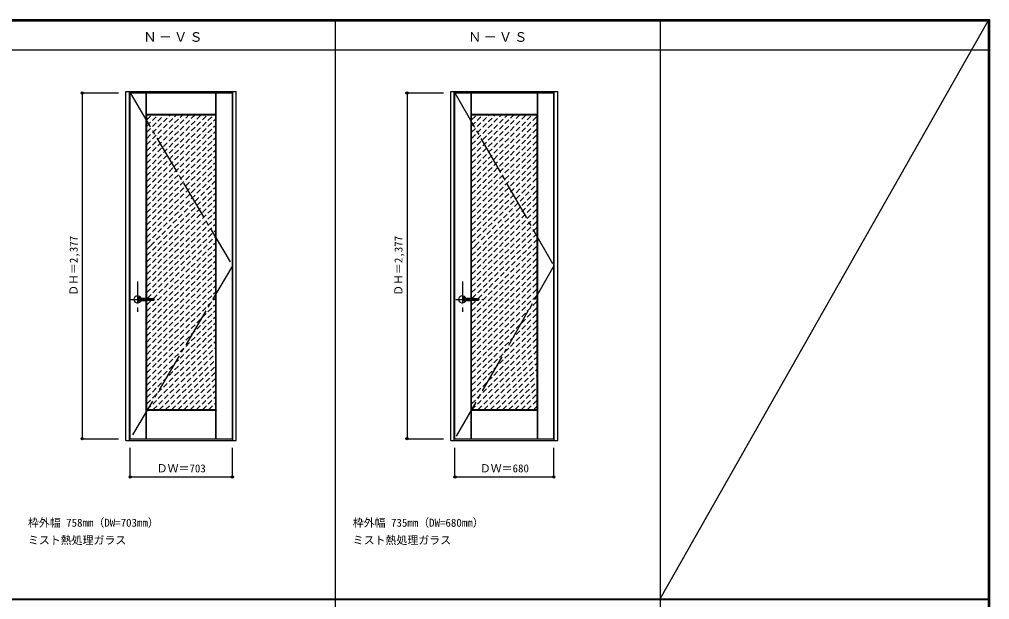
# Model space of a CAD drawing. Units: millimetres, scale not verified. Extents: x -6000 to 5700, y -4307 to 4175.
# Drawn here: x -966 to 5700, y 186 to 4175 of the extents above; entities that cross this region are included whole.
import ezdxf
from ezdxf.enums import TextEntityAlignment as Align

# ---------------------------------------------------------------- set-up
doc = ezdxf.new("R2010")
doc.units = ezdxf.units.MM
doc.header["$LTSCALE"] = 30
doc.header["$PDMODE"] = 32
doc.header["$PDSIZE"] = 15
for name, pattern in [('CHAIN1', [8, 5, -1, 1, -1]), ('CHAIN2', [12, 9, -1, 1, -1]), ('DASHED1', [1.8, 1.2, -0.6])]:
    doc.linetypes.add(name, pattern=pattern)
for name, color, linetype in [('0-1_通り芯', 4, 'CHAIN1'), ('0-2_扉', 3, 'Continuous'), ('0-3_仕上げ', 7, 'Continuous'), ('0-4_枠', 3, 'Continuous'), ('0-7', 7, 'CHAIN2'), ('0-A_文字', 7, 'Continuous'), ('0-B_寸法', 7, 'Continuous'), ('0-C_ハッチ', 4, 'DASHED1'), ('F-1_枠', 6, 'Continuous'), ('F-A_文字', 7, 'Continuous')]:
    doc.layers.add(name, color=color, linetype=linetype)
doc.layers.add('0-5_レバー', color=7, linetype='Continuous', lineweight=18)
doc.styles.add('ＭＳ ゴシック', font='')
doc.styles.get('ＭＳ ゴシック').set_extended_font_data('MS Gothic')

msp = doc.modelspace()

# ---------------------------------------------------------------- linework, layer by layer
at = {"layer": '0-1_通り芯'}
for p, q in [((-154.2, 2373.75), (-154.2, 2163.75)), ((2077.4, 2373.75), (2077.4, 2163.75)), ((-199.2, 2249.75), (-9.2, 2249.75)), ((2032.4, 2249.75), (2222.4, 2249.75))]:
    msp.add_line(p, q, dxfattribs=at)
at = {"layer": '0-2_扉'}
for p, q in [((497.8, 1292.25), (497.8, 3669.25)), ((2026.4, 1292.25), (2026.4, 3669.25)), ((2026.4, 3669.25), (2706.4, 3669.25)), ((2706.4, 1292.25), (2706.4, 3669.25)), ((-205.2, 1292.25), (497.8, 1292.25)), ((2026.4, 1292.25), (2706.4, 1292.25))]:
    msp.add_line(p, q, dxfattribs=at)
msp.add_lwpolyline([(-205.2, 1292.25), (-205.2, 3669.25), (497.8, 3669.25)], dxfattribs=at)
at = {"layer": '0-3_仕上げ'}
for p, q in [((-94.2, 2257.98), (-94.2, 3669.25)), ((-93.2, 3522.25), (-93.2, 3669.25)), ((-92.2, 3523.25), (-92.2, 3669.25)), ((384.8, 3523.25), (384.8, 3669.25)), ((385.8, 3522.25), (385.8, 3669.25)), ((386.8, 1292.25), (386.8, 3669.25)), ((2137.4, 2257.97), (2137.4, 3669.25)), ((2138.4, 3522.25), (2138.4, 3669.25)), ((2139.4, 3523.25), (2139.4, 3669.25)), ((2593.4, 3523.25), (2593.4, 3669.25)), ((2594.4, 3522.25), (2594.4, 3669.25)), ((2595.4, 1292.25), (2595.4, 3669.25)), ((-92.2, 3523.25), (-93.2, 3522.25)), ((-93.2, 3522.25), (-90.2, 3519.25)), ((-92.2, 3523.25), (384.8, 3523.25)), ((-90.2, 2257.85), (-90.2, 3519.25)), ((382.8, 1492.25), (382.8, 3519.25)), ((384.8, 3523.25), (385.8, 3522.25)), ((2139.4, 3523.25), (2593.4, 3523.25)), ((2141.4, 3519.25), (2591.4, 3519.25)), ((2141.4, 2257.85), (2141.4, 3519.25)), ((2591.4, 3519.25), (2594.4, 3522.25)), ((2591.4, 1492.25), (2591.4, 3519.25)), ((2593.4, 3523.25), (2594.4, 3522.25)), ((-94.2, 1292.25), (-94.2, 2241.37)), ((-90.2, 1492.25), (-90.2, 2241.49)), ((2137.4, 1292.25), (2137.4, 2241.37)), ((2141.4, 1492.25), (2141.4, 2241.49)), ((-93.2, 1489.25), (-90.2, 1492.25)), ((-93.2, 1292.25), (-93.2, 1489.25)), ((-93.2, 1489.25), (-92.2, 1488.25)), ((-92.2, 1292.25), (-92.2, 1488.25)), ((-92.2, 1488.25), (384.8, 1488.25)), ((-90.2, 1492.25), (382.8, 1492.25)), ((382.8, 1492.25), (385.8, 1489.25)), ((385.8, 1489.25), (384.8, 1488.25)), ((384.8, 1292.25), (384.8, 1488.25)), ((385.8, 1292.25), (385.8, 1489.25)), ((2138.4, 1489.25), (2141.4, 1492.25)), ((2139.4, 1292.25), (2139.4, 1488.25)), ((2139.4, 1488.25), (2593.4, 1488.25)), ((2141.4, 1492.25), (2591.4, 1492.25)), ((2591.4, 1492.25), (2594.4, 1489.25)), ((2594.4, 1489.25), (2593.4, 1488.25)), ((2593.4, 1292.25), (2593.4, 1488.25)), ((2594.4, 1292.25), (2594.4, 1489.25))]:
    msp.add_line(p, q, dxfattribs=at)
for points in [[(-90.2, 3519.25), (382.8, 3519.25), (385.8, 3522.25)], [(2139.4, 3523.25), (2138.4, 3522.25), (2141.4, 3519.25)], [(2138.4, 1292.25), (2138.4, 1489.25), (2139.4, 1488.25)]]:
    msp.add_lwpolyline(points, dxfattribs=at)
at = {"layer": '0-4_枠'}
for p, q in [((-234.2, 1279.25), (-234.2, 3679.25)), ((-234.2, 3679.25), (523.8, 3679.25)), ((-210.2, 1279.25), (-210.2, 3679.25)), ((499.8, 1279.25), (499.8, 3679.25)), ((523.8, 1279.25), (523.8, 3679.25)), ((1997.4, 1279.25), (1997.4, 3679.25)), ((1997.4, 3679.25), (2732.4, 3679.25)), ((2021.4, 1279.25), (2021.4, 3679.25)), ((2708.4, 1279.25), (2708.4, 3679.25)), ((2732.4, 1279.25), (2732.4, 3679.25)), ((-234.2, 1279.25), (523.8, 1279.25)), ((1997.4, 1279.25), (2732.4, 1279.25))]:
    msp.add_line(p, q, dxfattribs=at)
at = {"layer": '0-5_レバー'}
for p, q in [((-154.2, 2254.75), (-148.01, 2254.73)), ((-134.63, 2244.91), (-154.2, 2244.75)), ((-151.49, 2262.66), (-151.7, 2261.97)), ((-151.7, 2261.97), (-151.7, 2261.93)), ((-151.7, 2237.57), (-151.7, 2237.53)), ((-151.7, 2237.53), (-151.39, 2236.7)), ((-151.69, 2261.83), (-151.67, 2261.95)), ((-151.56, 2261.44), (-151.69, 2261.83)), ((-151.68, 2237.73), (-151.52, 2238.12)), ((-151.68, 2237.59), (-151.68, 2237.73)), ((-151.21, 2261), (-151.56, 2261.44)), ((-151.52, 2238.12), (-151.16, 2238.55)), ((-150.92, 2263.26), (-151.49, 2262.66)), ((-151.39, 2236.7), (-150.19, 2235.84)), ((-150.63, 2260.52), (-151.21, 2261)), ((-151.16, 2238.55), (-150.55, 2239.02)), ((-149.98, 2263.75), (-150.92, 2263.26)), ((-149.84, 2260.06), (-150.63, 2260.52)), ((-150.55, 2239.02), (-149.72, 2239.49)), ((-150.19, 2235.84), (-149.3, 2235.57)), ((-148.74, 2264.02), (-149.98, 2263.75)), ((-148.86, 2259.64), (-149.84, 2260.06)), ((-149.72, 2239.49), (-148.68, 2239.89)), ((-149.3, 2235.57), (-148.19, 2235.45)), ((-147.73, 2259.31), (-148.86, 2259.64)), ((-148.47, 2264.04), (-148.74, 2264.02)), ((-148.68, 2239.89), (-147.46, 2240.22)), ((-148.19, 2264.05), (-148.47, 2264.04)), ((-148.01, 2254.73), (-135.63, 2254.61)), ((-146.47, 2259.06), (-147.73, 2259.31)), ((-147.46, 2240.22), (-146.11, 2240.43)), ((-146, 2259.02), (-146.47, 2259.06)), ((-146.11, 2240.43), (-145.76, 2240.46)), ((-135.63, 2254.61), (-123.26, 2254.38)), ((-135.28, 2240.76), (-134.17, 2240.67)), ((-135.28, 2240.76), (-135.28, 2240.76)), ((-115.06, 2245.28), (-134.63, 2244.91)), ((-134.17, 2240.66), (-127.41, 2240.71)), ((-130.32, 2258.7), (-134.15, 2258.74)), ((-125.53, 2258.64), (-130.32, 2258.7)), ((-127.41, 2240.71), (-119.7, 2240.8)), ((-121.41, 2258.58), (-125.53, 2258.64)), ((-123.26, 2254.38), (-83.98, 2253.61)), ((-117.96, 2258.53), (-121.41, 2258.58)), ((-119.7, 2240.8), (-112.7, 2240.92)), ((-115.19, 2258.48), (-117.96, 2258.53)), ((-112.72, 2258.43), (-115.19, 2258.48)), ((-75.93, 2246.04), (-115.06, 2245.28)), ((-110.2, 2258.37), (-112.72, 2258.43)), ((-112.7, 2240.92), (-106.41, 2241.05)), ((-102.55, 2258.19), (-110.2, 2258.37)), ((-106.41, 2241.05), (-100.82, 2241.19)), ((-94.79, 2257.98), (-102.55, 2258.19)), ((-100.82, 2241.19), (-95.95, 2241.32)), ((-95.95, 2241.32), (-91.66, 2241.45)), ((-86.86, 2257.75), (-94.79, 2257.98)), ((-91.66, 2241.45), (-86.03, 2241.62)), ((-83.61, 2257.65), (-86.86, 2257.75)), ((-86.03, 2241.62), (-79.45, 2241.85)), ((-83.98, 2253.61), (-44.7, 2252.85)), ((-80.24, 2257.54), (-83.61, 2257.65)), ((-77.07, 2257.43), (-80.24, 2257.54)), ((-79.45, 2241.85), (-71.93, 2242.12)), ((-74.39, 2257.34), (-77.07, 2257.43)), ((-50.95, 2246.53), (-75.93, 2246.04)), ((-72.2, 2257.27), (-74.39, 2257.34)), ((-69.87, 2257.19), (-72.2, 2257.27)), ((-71.93, 2242.12), (-65.67, 2242.36)), ((-66.57, 2257.07), (-69.87, 2257.19)), ((-62.6, 2256.93), (-66.57, 2257.07)), ((-65.67, 2242.36), (-58.88, 2242.63)), ((-58.69, 2256.79), (-62.6, 2256.93)), ((-58.88, 2242.63), (-51.56, 2242.93)), ((-52.66, 2256.57), (-58.69, 2256.79)), ((-49.26, 2256.45), (-52.66, 2256.57)), ((-51.56, 2242.93), (-47.7, 2243.09)), ((-44.7, 2246.65), (-50.95, 2246.53)), ((-47.21, 2256.37), (-49.26, 2256.45)), ((-47.7, 2243.09), (-46.91, 2243.13)), ((-46.01, 2256.32), (-47.21, 2256.37)), ((-46.91, 2243.13), (-46.11, 2243.16)), ((-46.11, 2243.16), (-45.31, 2243.2)), ((-45.33, 2256.29), (-46.01, 2256.32)), ((-44.94, 2256.28), (-45.33, 2256.29)), ((-45.31, 2243.2), (-44.51, 2243.23)), ((-44.72, 2256.27), (-44.94, 2256.28)), ((-44.6, 2256.26), (-44.72, 2256.27)), ((-44.45, 2256.26), (-44.6, 2256.26)), ((-44.51, 2243.23), (-44.15, 2243.31)), ((-44.44, 2256.26), (-44.45, 2256.26)), ((-44.44, 2256.26), (-44.44, 2256.26)), ((-44.43, 2256.26), (-44.44, 2256.26)), ((-44.42, 2256.26), (-44.43, 2256.26)), ((-43.44, 2256.14), (-44.42, 2256.26)), ((2077.4, 2254.75), (2083.59, 2254.73)), ((2096.97, 2244.91), (2077.4, 2244.75)), ((2080.11, 2262.66), (2079.9, 2261.97)), ((2079.9, 2261.97), (2079.9, 2261.93)), ((2079.91, 2237.57), (2079.9, 2237.53)), ((2079.9, 2237.53), (2080.21, 2236.7)), ((2079.91, 2261.83), (2079.93, 2261.95)), ((2080.04, 2261.44), (2079.91, 2261.83)), ((2079.92, 2237.73), (2080.08, 2238.12)), ((2079.92, 2237.59), (2079.92, 2237.73)), ((2080.39, 2261), (2080.04, 2261.44)), ((2080.08, 2238.12), (2080.44, 2238.55)), ((2080.68, 2263.26), (2080.11, 2262.66)), ((2080.21, 2236.7), (2081.41, 2235.84)), ((2080.97, 2260.52), (2080.39, 2261)), ((2080.44, 2238.55), (2081.05, 2239.02)), ((2081.62, 2263.75), (2080.68, 2263.26)), ((2081.76, 2260.06), (2080.97, 2260.52)), ((2081.05, 2239.02), (2081.88, 2239.49)), ((2081.41, 2235.84), (2082.3, 2235.57)), ((2082.86, 2264.02), (2081.62, 2263.75)), ((2082.74, 2259.64), (2081.76, 2260.06)), ((2081.88, 2239.49), (2082.92, 2239.89)), ((2082.3, 2235.57), (2083.41, 2235.45)), ((2083.87, 2259.31), (2082.74, 2259.64)), ((2083.13, 2264.04), (2082.86, 2264.02)), ((2082.92, 2239.89), (2084.14, 2240.22)), ((2083.41, 2264.05), (2083.13, 2264.04)), ((2083.59, 2254.73), (2095.97, 2254.61)), ((2085.13, 2259.06), (2083.87, 2259.31)), ((2084.14, 2240.22), (2085.49, 2240.43)), ((2085.6, 2259.02), (2085.13, 2259.06)), ((2085.49, 2240.43), (2085.84, 2240.46)), ((2095.97, 2254.61), (2108.34, 2254.38)), ((2096.32, 2240.76), (2097.43, 2240.67)), ((2096.32, 2240.76), (2096.32, 2240.76)), ((2116.54, 2245.28), (2096.97, 2244.91)), ((2097.43, 2240.66), (2104.19, 2240.71)), ((2101.28, 2258.7), (2097.45, 2258.74)), ((2106.07, 2258.64), (2101.28, 2258.7)), ((2104.19, 2240.71), (2111.9, 2240.8)), ((2110.19, 2258.58), (2106.07, 2258.64)), ((2108.34, 2254.38), (2147.62, 2253.61)), ((2113.64, 2258.53), (2110.19, 2258.58)), ((2111.9, 2240.8), (2118.9, 2240.92)), ((2116.41, 2258.48), (2113.64, 2258.53)), ((2118.88, 2258.43), (2116.41, 2258.48)), ((2155.67, 2246.04), (2116.54, 2245.28)), ((2121.4, 2258.37), (2118.88, 2258.43)), ((2118.9, 2240.92), (2125.19, 2241.05)), ((2129.05, 2258.19), (2121.4, 2258.37)), ((2125.19, 2241.05), (2130.78, 2241.19)), ((2136.81, 2257.98), (2129.05, 2258.19)), ((2130.78, 2241.19), (2135.65, 2241.32)), ((2135.65, 2241.32), (2139.94, 2241.45)), ((2144.74, 2257.75), (2136.81, 2257.98)), ((2139.94, 2241.45), (2145.57, 2241.62)), ((2147.99, 2257.65), (2144.74, 2257.75)), ((2145.57, 2241.62), (2152.15, 2241.85)), ((2147.62, 2253.61), (2186.9, 2252.85)), ((2151.36, 2257.54), (2147.99, 2257.65)), ((2154.53, 2257.43), (2151.36, 2257.54)), ((2152.15, 2241.85), (2159.67, 2242.12)), ((2157.21, 2257.34), (2154.53, 2257.43)), ((2180.65, 2246.53), (2155.67, 2246.04)), ((2159.4, 2257.27), (2157.21, 2257.34)), ((2161.73, 2257.19), (2159.4, 2257.27)), ((2159.67, 2242.12), (2165.93, 2242.36)), ((2165.04, 2257.07), (2161.73, 2257.19)), ((2169, 2256.93), (2165.04, 2257.07)), ((2165.93, 2242.36), (2172.72, 2242.63)), ((2172.91, 2256.79), (2169, 2256.93)), ((2172.72, 2242.63), (2180.04, 2242.93)), ((2178.94, 2256.57), (2172.91, 2256.79)), ((2182.34, 2256.45), (2178.94, 2256.57)), ((2180.04, 2242.93), (2183.9, 2243.09)), ((2186.9, 2246.65), (2180.65, 2246.53)), ((2184.39, 2256.37), (2182.34, 2256.45)), ((2183.9, 2243.09), (2184.69, 2243.13)), ((2185.59, 2256.32), (2184.39, 2256.37)), ((2184.69, 2243.13), (2185.49, 2243.16)), ((2185.49, 2243.16), (2186.29, 2243.2)), ((2186.27, 2256.29), (2185.59, 2256.32)), ((2186.66, 2256.28), (2186.27, 2256.29)), ((2186.29, 2243.2), (2187.09, 2243.23)), ((2186.88, 2256.27), (2186.66, 2256.28)), ((2187, 2256.26), (2186.88, 2256.27)), ((2187.15, 2256.26), (2187, 2256.26)), ((2187.09, 2243.23), (2187.45, 2243.31)), ((2187.16, 2256.26), (2187.15, 2256.26)), ((2187.16, 2256.26), (2187.16, 2256.26)), ((2187.17, 2256.26), (2187.16, 2256.26)), ((2187.18, 2256.26), (2187.17, 2256.26)), ((2188.16, 2256.14), (2187.18, 2256.26))]:
    msp.add_line(p, q, dxfattribs=at)
for centre, radius, start, end in [((-154.2, 2249.75), 25.5, 20.65289, 180), ((-154.2, 2249.75), 24.5, 21.45788, 180), ((-154.24, 2249.78), 24.13, 21.74691, 180.06246), ((2077.4, 2249.75), 25.5, 20.65289, 180), ((2077.4, 2249.75), 24.5, 21.45788, 180), ((2077.36, 2249.78), 24.13, 21.74691, 180.06246), ((-154.2, 2249.75), 25.5, 180, 339.38299), ((-154.2, 2249.75), 24.5, 180, 338.14759), ((-154.2, 2249.75), 24.16, 180.00292, 337.94526), ((-147.47, 2249.99), 14.08, 37.43737, 92.89357), ((-147.29, 2249.12), 13.7, 266.26788, 322.96576), ((-139.51, 2293.58), 35.2, 259.51273, 276.96545), ((-139.65, 2205.37), 35.66, 82.96562, 100.12928), ((-145.91, 2239.98), 0.496, 81.66889, 90.94808), ((-145.9, 2259.36), 0.39, 267.80806, 279.08175), ((-134.15, 2252.33), 6.4, 89.95212, 99.74092), ((-44.7, 2249.75), 3.1, 270.02061, 89.97939), ((-44.63, 2249.76), 6.5, 272.06877, 78.4031), ((-44.45, 2251.32), 4.94, 76.59295, 86.35351), ((2077.4, 2249.75), 25.5, 180, 339.38299), ((2077.4, 2249.75), 24.5, 180, 338.14759), ((2077.4, 2249.75), 24.16, 180.00292, 337.94526), ((2084.13, 2249.99), 14.08, 37.43737, 92.89357), ((2084.31, 2249.12), 13.7, 266.26788, 322.96576), ((2092.09, 2293.58), 35.2, 259.51273, 276.96545), ((2091.95, 2205.37), 35.66, 82.96562, 100.12928), ((2085.69, 2239.98), 0.496, 81.66889, 90.94808), ((2085.7, 2259.36), 0.39, 267.80806, 279.08175), ((2097.45, 2252.33), 6.4, 89.95212, 99.74092), ((2186.9, 2249.75), 3.1, 270.02061, 89.97939), ((2186.97, 2249.76), 6.5, 272.06877, 78.4031), ((2187.15, 2251.32), 4.94, 76.59295, 86.35351)]:
    msp.add_arc(centre, radius, start, end, dxfattribs=at)
at = {"layer": '0-7'}
for points in [[(-205.2, 3669.25), (497.8, 2480.75), (-205.2, 1292.25)], [(2026.4, 3669.25), (2706.4, 2480.75), (2026.4, 1292.25)]]:
    msp.add_lwpolyline(points, dxfattribs=at)
at = {"layer": '0-B_寸法', "color": 4}
for p, q in [((-534.2, 3669.25), (-284.2, 3669.25)), ((-534.2, 3669.25), (-534.2, 1292.25)), ((1697.4, 3669.25), (1947.4, 3669.25)), ((1697.4, 3669.25), (1697.4, 1292.25)), ((-534.2, 1292.25), (-284.2, 1292.25)), ((1697.4, 1292.25), (1947.4, 1292.25)), ((-205.2, 1029.25), (-205.2, 1229.25)), ((497.8, 1029.25), (497.8, 1229.25)), ((2026.4, 1029.25), (2026.4, 1229.25)), ((2706.4, 1029.25), (2706.4, 1229.25)), ((-205.2, 1029.25), (497.8, 1029.25)), ((2026.4, 1029.25), (2706.4, 1029.25))]:
    msp.add_line(p, q, dxfattribs=at)
at = {"layer": '0-B_寸法'}
for p in [(-534.2, 3669.25), (1697.4, 3669.25), (-534.2, 1292.25), (1697.4, 1292.25), (-205.2, 1029.25), (497.8, 1029.25), (2026.4, 1029.25), (2706.4, 1029.25)]:
    msp.add_point(p, dxfattribs=at)
at = {"layer": '0-C_ハッチ'}
for p, q in [((-90.2, 3484.31), (-55.26, 3519.25)), ((-90.2, 3060.04), (369.01, 3519.25)), ((-90.2, 3102.47), (326.58, 3519.25)), ((-90.2, 3144.9), (284.15, 3519.25)), ((-90.2, 3187.32), (241.73, 3519.25)), ((-90.2, 3229.75), (199.3, 3519.25)), ((-90.2, 3272.18), (156.87, 3519.25)), ((-90.2, 3314.6), (114.45, 3519.25)), ((-90.2, 3357.03), (72.02, 3519.25)), ((-90.2, 3399.46), (29.59, 3519.25)), ((-90.2, 3441.88), (-12.83, 3519.25)), ((-90.2, 3017.62), (382.8, 3490.62)), ((2141.4, 3484.31), (2176.34, 3519.25)), ((2141.4, 3102.47), (2558.18, 3519.25)), ((2141.4, 3144.9), (2515.75, 3519.25)), ((2141.4, 3187.32), (2473.33, 3519.25)), ((2141.4, 3229.75), (2430.9, 3519.25)), ((2141.4, 3272.18), (2388.47, 3519.25)), ((2141.4, 3314.6), (2346.05, 3519.25)), ((2141.4, 3357.03), (2303.62, 3519.25)), ((2141.4, 3399.46), (2261.19, 3519.25)), ((2141.4, 3441.88), (2218.77, 3519.25)), ((2141.4, 3060.04), (2591.4, 3510.04)), ((2141.4, 3017.62), (2591.4, 3467.62)), ((-90.2, 2975.19), (382.8, 3448.19)), ((-90.2, 2932.77), (382.8, 3405.77)), ((2141.4, 2975.19), (2591.4, 3425.19)), ((-90.2, 2890.34), (382.8, 3363.34)), ((2141.4, 2932.77), (2591.4, 3382.77)), ((2141.4, 2890.34), (2591.4, 3340.34)), ((-90.2, 2847.91), (382.8, 3320.91)), ((-90.2, 2805.49), (382.8, 3278.49)), ((2141.4, 2847.91), (2591.4, 3297.91)), ((-90.2, 2763.06), (382.8, 3236.06)), ((2141.4, 2805.49), (2591.4, 3255.49)), ((2141.4, 2763.06), (2591.4, 3213.06)), ((-90.2, 2720.63), (382.8, 3193.63)), ((-90.2, 2678.21), (382.8, 3151.21)), ((2141.4, 2720.63), (2591.4, 3170.63)), ((-90.2, 2635.78), (382.8, 3108.78)), ((-63.3, 2620.25), (382.8, 3066.35)), ((2141.4, 2678.21), (2591.4, 3128.21)), ((2141.4, 2635.78), (2591.4, 3085.78)), ((-90.2, 2550.93), (382.8, 3023.93)), ((2141.4, 2550.93), (2591.4, 3000.93)), ((2168.3, 2620.25), (2591.4, 3043.35)), ((-90.2, 2508.5), (382.8, 2981.5)), ((-90.2, 2466.08), (382.8, 2939.08)), ((2141.4, 2508.5), (2591.4, 2958.5)), ((-90.2, 2423.65), (382.8, 2896.65)), ((2141.4, 2466.08), (2591.4, 2916.08)), ((2141.4, 2423.65), (2591.4, 2873.65)), ((-90.2, 2381.22), (382.8, 2854.22)), ((-90.2, 2338.8), (382.8, 2811.8)), ((2141.4, 2381.22), (2591.4, 2831.22)), ((-90.2, 2296.37), (382.8, 2769.37)), ((2141.4, 2338.8), (2591.4, 2788.8)), ((2141.4, 2296.37), (2591.4, 2746.37)), ((-86.41, 2257.74), (382.8, 2726.94)), ((-45.37, 2256.34), (382.8, 2684.52)), ((2145.19, 2257.74), (2591.4, 2703.94)), ((-90.2, 2169.09), (382.8, 2642.09)), ((-90.2, 2593.35), (-63.3, 2620.25)), ((-90.2, 2126.66), (382.8, 2599.66)), ((2141.4, 2593.35), (2168.3, 2620.25)), ((2141.4, 2169.09), (2591.4, 2619.09)), ((2186.23, 2256.34), (2591.4, 2661.52)), ((-90.2, 2084.24), (382.8, 2557.24)), ((2141.4, 2126.66), (2591.4, 2576.66)), ((2141.4, 2084.24), (2591.4, 2534.24)), ((-90.2, 2041.81), (382.8, 2514.81)), ((-90.2, 1999.38), (382.8, 2472.38)), ((2141.4, 2041.81), (2591.4, 2491.81)), ((-90.2, 1956.96), (382.8, 2429.96)), ((2141.4, 1999.38), (2591.4, 2449.38)), ((2141.4, 1956.96), (2591.4, 2406.96)), ((-90.2, 1914.53), (382.8, 2387.53)), ((-90.2, 1872.11), (382.8, 2345.11)), ((2141.4, 1914.53), (2591.4, 2364.53)), ((-90.2, 1829.68), (382.8, 2302.68)), ((2141.4, 1872.11), (2591.4, 2322.11)), ((2141.4, 1829.68), (2591.4, 2279.68)), ((-90.2, 1787.25), (382.8, 2260.25)), ((-90.2, 2211.52), (-58.99, 2242.73)), ((-90.2, 1744.83), (382.8, 2217.83)), ((2141.4, 2211.52), (2172.61, 2242.73)), ((2141.4, 1787.25), (2591.4, 2237.25)), ((-90.2, 1702.4), (382.8, 2175.4)), ((2141.4, 1744.83), (2591.4, 2194.83)), ((2141.4, 1702.4), (2591.4, 2152.4)), ((-90.2, 1659.97), (382.8, 2132.97)), ((-90.2, 1617.55), (382.8, 2090.55)), ((2141.4, 1659.97), (2591.4, 2109.97)), ((2141.4, 1617.55), (2591.4, 2067.55)), ((-90.2, 1575.12), (382.8, 2048.12)), ((-90.2, 1532.69), (382.8, 2005.69)), ((2141.4, 1575.12), (2591.4, 2025.12)), ((-88.22, 1492.25), (382.8, 1963.27)), ((2141.4, 1532.69), (2591.4, 1982.69)), ((2143.38, 1492.25), (2591.4, 1940.27)), ((-45.79, 1492.25), (382.8, 1920.84)), ((-3.36, 1492.25), (382.8, 1878.41)), ((2185.81, 1492.25), (2591.4, 1897.84)), ((39.06, 1492.25), (382.8, 1835.99)), ((2228.24, 1492.25), (2591.4, 1855.41)), ((2270.66, 1492.25), (2591.4, 1812.99)), ((81.49, 1492.25), (382.8, 1793.56)), ((123.91, 1492.25), (382.8, 1751.14)), ((2313.09, 1492.25), (2591.4, 1770.56)), ((166.34, 1492.25), (382.8, 1708.71)), ((2355.51, 1492.25), (2591.4, 1728.14)), ((2397.94, 1492.25), (2591.4, 1685.71)), ((208.77, 1492.25), (382.8, 1666.28)), ((251.19, 1492.25), (382.8, 1623.86)), ((2440.37, 1492.25), (2591.4, 1643.28)), ((2482.79, 1492.25), (2591.4, 1600.86)), ((293.62, 1492.25), (382.8, 1581.43)), ((336.05, 1492.25), (382.8, 1539)), ((2525.22, 1492.25), (2591.4, 1558.43)), ((2567.65, 1492.25), (2591.4, 1516))]:
    msp.add_line(p, q, dxfattribs=at)
at = {"layer": 'F-1_枠'}
for p, q in [((-6000, 4175), (5700, 4175)), ((-6000, 4170), (5700, 4170)), ((-6000, 4165), (5700, 4165)), ((1204.8, 4175), (1204.8, -3790)), ((3436.4, 4175), (3436.4, -3790)), ((5690, 4175), (5690, -4205)), ((5695, 4175), (5695, -4205)), ((5700, 4175), (5700, -4205)), ((-6000, 3965), (5700, 3965)), ((-6000, 190.5), (5700, 190.5)), ((-6000, 187.5), (5700, 187.5))]:
    msp.add_line(p, q, dxfattribs=at)
at = {"layer": 'F-A_文字'}
msp.add_line((3436.4, 190.5), (5690, 4165), dxfattribs=at)

# ---------------------------------------------------------------- texts
at = {"layer": '0-A_文字', "style": 'ＭＳ ゴシック'}
for s, p in [('枠外幅 758mm（DW=703mm）', (-906.8, 670.5)), ('枠外幅 735mm（DW=680mm）', (1324.8, 670.5)), ('ミスト熱処理ガラス', (-906.8, 550.5)), ('ミスト熱処理ガラス', (1324.8, 550.5))]:
    msp.add_text(s, height=54.99, dxfattribs=at).set_placement(p, align=Align.BOTTOM_LEFT)
at = {"layer": '0-A_文字', "char_height": 65.98, "attachment_point": 7, "style": 'ＭＳ ゴシック'}
for insert in [(-113.5, 4020), (2118.1, 4020)]:
    msp.add_mtext('\\T1.17;Ｎ－ＶＳ', dxfattribs=dict(at, insert=insert))
at = {"layer": '0-B_寸法', "style": 'ＭＳ ゴシック'}
for p in [(-549.2, 2274.5), (1682.4, 2274.5)]:
    msp.add_text('ＤＨ＝2,377', height=54.99, rotation=90, dxfattribs=at).set_placement(p, align=Align.BOTTOM_LEFT)
for s, p in [('ＤＷ＝703', (-22.45, 1044.25)), ('ＤＷ＝680', (2197.65, 1044.25))]:
    msp.add_text(s, height=54.99, dxfattribs=at).set_placement(p, align=Align.BOTTOM_LEFT)

doc.saveas('drawing.dxf')
